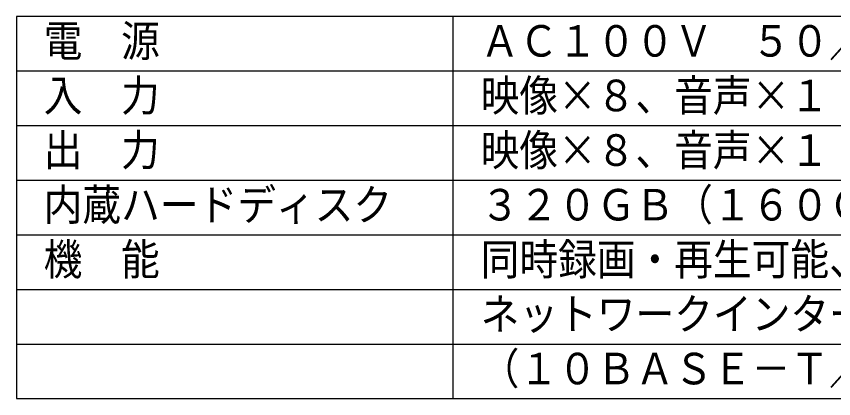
# Model space of a CAD drawing. Units: millimetres, scale not verified. Extents: x -63 to 63, y -57 to 57.
# Drawn here: x -62.5 to 12.3, y -56.5 to -21.5 of the extents above; entities that cross this region are included whole.
import ezdxf
from ezdxf.enums import TextEntityAlignment as Align

# ---------------------------------------------------------------- set-up
doc = ezdxf.new("R2010")
doc.units = ezdxf.units.MM
doc.header["$LTSCALE"] = 0.190236
doc.layers.add('0-0_MOJI1', color=2, linetype='Continuous')
doc.layers.add('0-3_WAKU', color=7, linetype='Continuous')
doc.styles.add('ＭＳ ゴシック', font='')
doc.styles.get('ＭＳ ゴシック').set_extended_font_data('MS Gothic')

msp = doc.modelspace()

# ---------------------------------------------------------------- linework, layer by layer
at = {"layer": '0-3_WAKU', "color": 4}
for p, q in [((-22.5, -56.5001), (-22.5, -21.5)), ((-62.5001, -56.5001), (62.5001, -56.5001))]:
    msp.add_line(p, q, dxfattribs=at)
at = {"layer": '0-3_WAKU', "color": 1}
for p, q in [((-62.5001, -26.5), (62.5001, -26.5)), ((-62.5001, -31.5001), (62.5001, -31.5001)), ((-62.5001, -36.5001), (62.5001, -36.5001)), ((-62.5001, -41.5001), (62.5001, -41.5001)), ((-62.5001, -46.5001), (62.5001, -46.5001)), ((-62.5001, -51.5001), (62.5001, -51.5001))]:
    msp.add_line(p, q, dxfattribs=at)
at = {"layer": '0-3_WAKU', "color": 4}
msp.add_lwpolyline([(62.5001, -21.5), (-62.5001, -21.5), (-62.5001, -56.5001)], dxfattribs=at)

# ---------------------------------------------------------------- texts
at = {"layer": '0-0_MOJI1', "style": 'ＭＳ ゴシック', "width": 0.9}
for s, p in [('電\u3000源', (-60.0001, -26.0552)), ('ＡＣ１００Ｖ\u3000５０／６０Ｈｚ', (-20, -26.0552)), ('入  力', (-60.0001, -31.0552)), ('映像×８、音声×１', (-20, -31.0552)), ('出  力', (-60.0001, -36.0552)), ('映像×８、音声×１', (-20, -36.0552)), ('内蔵ハードディスク', (-60.0001, -41.0552)), ('３２０ＧＢ（１６０ＧＢ×２）', (-20, -41.0552)), ('機  能', (-60.0001, -46.0552)), ('同時録画・再生可能、カメラコントロール機能内蔵', (-20, -46.0552)), ('ネットワークインターフェース内蔵', (-20, -51.0552)), ('（１０ＢＡＳＥ－Ｔ／１００ＢＡＳＥ－Ｔｘ）', (-20, -56.0552))]:
    msp.add_text(s, height=2.887, dxfattribs=at).set_placement(p, align=Align.BOTTOM_LEFT)

doc.saveas('drawing.dxf')
